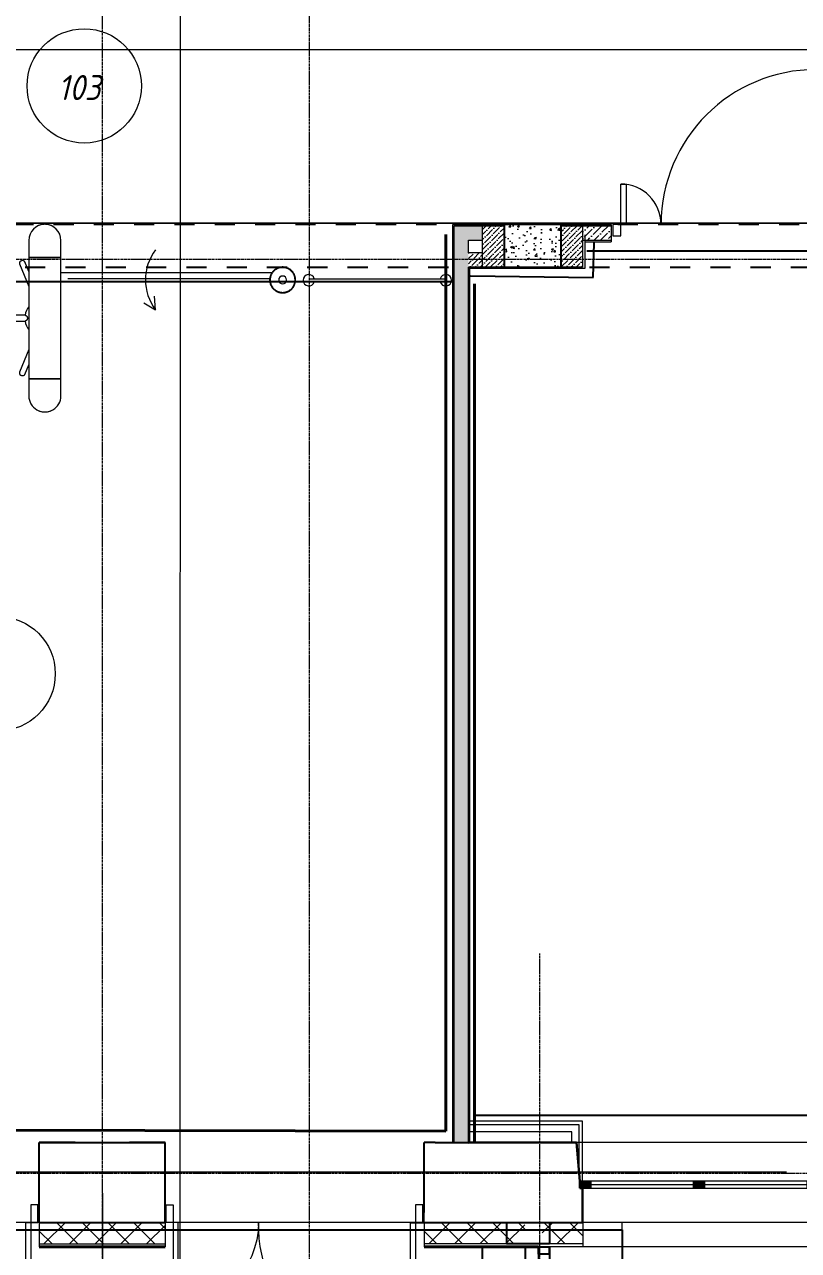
# Model space of a CAD drawing. Header units: millimetres. Extents: x -10178924 to 11692288, y -947381 to 58396.
# Drawn here: x 860237 to 865656, y -922783 to -914198 of the extents above; entities that cross this region are included whole.
import ezdxf
from ezdxf import colors
from ezdxf.entities.mleader import LeaderData, LeaderLine
from ezdxf.math import Vec2, Vec3

# ---------------------------------------------------------------- set-up
doc = ezdxf.new("R2010")
doc.units = ezdxf.units.MM
doc.linetypes.add('короткая штриховая', pattern=[282.222222, 141.111111, -141.111111])
doc.linetypes.add('осевая', pattern=[50.8, 31.75, -6.35, 6.35, -6.35])
for name, color, linetype in [('_надписи канализация', 7, 'Continuous'), ('PDF _Марки помещений', 5, 'Continuous'), ('PDF _Стены краска9010', 7, 'Continuous'), ('ВК_Выноски', 7, 'Continuous'), ('Лестницы _ крыльца.1', 7, 'Continuous'), ('ПОЛЫ', 7, 'Continuous'), ('Стены внутр.1', 7, 'Continuous'), ('Тонкая', 7, 'Continuous')]:
    doc.layers.add(name, color=color, linetype=linetype)
for name, color, linetype, lineweight in [('CAME', 7, 'Continuous', 9), ('PDF _Разрезы', 7, 'Continuous', 9), ('АР_Двери', 250, 'Continuous', 9), ('Оси', 253, 'Continuous', 9), ('Основная ГКЛ', 250, 'Continuous', 9), ('Отделка СТЕН', 6, 'Continuous', 13), ('Охранная сигнализация', 7, 'Continuous', 9), ('Перегородки пеноблок', 40, 'Continuous', 9), ('Перегородки_ГКЛ', 20, 'Continuous', 9), ('Размеры осевые', 153, 'Continuous', 9), ('Стены.1', 7, 'Continuous', 25), ('Штрих', 7, 'Continuous', 13), ('ШТРИХОВКА', 252, 'Continuous', 15)]:
    doc.layers.add(name, color=color, linetype=linetype, lineweight=lineweight)
doc.layers.add('PDF _Стены отделка', color=7, linetype='Continuous', true_color=0xb505c2)
doc.styles.add('ISOCPEUR', font='isocpeui.ttf', dxfattribs={"width": 0.9})
doc.linetypes.add('зигзаг', pattern='A,0.00254,-5.08,[131,ltypeshp.shx,S=5.08,R=0,X=-5.08,Y=0],-10.16,[131,ltypeshp.shx,S=5.08,R=180,X=5.08,Y=0],-5.08', length=20.32254)
pattern_1 = [(50, (-27015.96, 127632.76), (143.45204, -12.55043), [15, -165]), (355, (-27015.96, 127632.76), (-27.75027, 150.43843), [12, -132]), (100.451444, (-27004, 127631.72), (115.70177, 137.888), [12.74804, -140.22842]), (46.1842, (-27015.96, 127672.76), (213.44827, -33.10386), [22.5, -247.5]), (96.63564, (-26998.17, 127670), (186.9324, 194.82372), [19.12207, -210.34275]), (351.18416, (-27015.96, 127672.76), (186.9324, 194.82372), [18, -198]), (21, (-26995.96, 127662.76), (119.38141, -80.52378), [15, -165]), (326, (-26995.96, 127662.76), (48.66307, 145.03001), [12, -132]), (71.451445, (-26986.01, 127656.05), (168.04448, 64.50623), [12.74804, -140.22842]), (37.5, (-27015.96, 127632.764), (2.431971, 66.578771), [0, -130.4, 0, -134, 0, -132.5]), (7.5, (-27015.96, 127632.764), (52.613907, 78.882342), [0, -76.4, 0, -127.4, 0, -50.5]), (327.5, (-27060.56, 127632.764), (106.764487, -4.510974), [0, -50, 0, -156, 0, -207]), (317.5, (-27080.56, 127632.76), (116.637234, 20.020996), [0, -65, 0, -103.6, 0, -147])]
pattern_2 = [(45, (142968.72, -47941.48), (-89.80256, 89.80256), []), (135, (142968.72, -47941.48), (-89.80256, -89.80256), [])]
pattern_3 = [(45, (-27015.958, 127632.764), (13.258252, 48.6135912), [62.5, -12.5, 0, -12.5])]

# ---------------------------------------------------------------- blocks, each defined once
blk = doc.blocks.new('_None')
blk = doc.blocks.new('Двустворчатое Окно 22')
at = {"layer": 'Стены.1', "linetype": 'Continuous', "lineweight": 0}
for points in [[(-835, 0), (-835, -50), (-755, -50), (-755, 0)], [(0, -50), (0, 0), (-40, 0), (-40, -50)], [(0, 0), (0, -50), (40, -50), (40, 0)], [(835, -50), (835, 0), (755, 0), (755, -50)]]:
    blk.add_hatch(color=256, dxfattribs=at).paths.add_polyline_path(points)
at = {"layer": 'Стены.1', "linetype": 'Continuous', "lineweight": 5}
for p, q in [((-858.6, 270), (858.6, 270)), ((-755, 0), (-40, 0)), ((40, 0), (755, 0)), ((-755, -25), (-40, -25)), ((-40, -50), (-755, -50)), ((40, -25), (755, -25)), ((755, -50), (40, -50)), ((-815, -290), (815, -290))]:
    blk.add_line(p, q, dxfattribs=at)
at = {"layer": 'Стены.1', "linetype": 'Continuous', "lineweight": 30}
for p, q in [((-835, 0), (-858.6, 270)), ((835, 0), (858.6, 270)), ((-835, -50), (-835, 0)), ((-835, -50), (-835, 0)), ((835, -50), (835, 0)), ((835, -50), (835, 0)), ((-815, -50), (-835, -50)), ((-815, -50), (-835, -50)), ((-815, -290), (-815, -50)), ((815, -50), (835, -50)), ((815, -50), (835, -50)), ((815, -290), (815, -50))]:
    blk.add_line(p, q, dxfattribs=at)
at = {"layer": 'Стены.1', "linetype": 'Continuous', "lineweight": 20}
for p, q in [((-835, 0), (-755, 0)), ((-755, 0), (-755, -50)), ((-40, -50), (-40, 0)), ((-40, 0), (0, 0)), ((0, 0), (40, 0)), ((40, 0), (40, -50)), ((755, -50), (755, 0)), ((755, 0), (835, 0)), ((-755, -50), (-835, -50)), ((0, -50), (-40, -50)), ((40, -50), (0, -50)), ((835, -50), (755, -50))]:
    blk.add_line(p, q, dxfattribs=at)
blk = doc.blocks.new('came_turniket_kalitka_avtomaticheskaya - со створкой из закаленного стекла 600 мм-2648409-1 этаж')
at = {"layer": 'CAME', "flags": 128}
for points in [[(90.8, 0), (90.7, 3.6), (90.5, 7.3), (90.2, 10.9), (89.7, 14.5), (89, 18), (88.2, 21.6), (87.3, 25.1), (86.2, 28.6), (85, 32), (83.7, 35.4), (82.2, 38.7), (80.6, 41.9), (78.8, 45.1), (76.9, 48.2), (75, 51.3), (72.8, 54.2), (70.6, 57.1), (68.3, 59.9), (65.8, 62.6), (63.3, 65.2), (60.6, 67.6), (57.9, 70), (55, 72.3), (52.1, 74.4), (49.1, 76.4), (46, 78.3), (42.8, 80.1), (39.6, 81.7), (36.3, 83.3), (32.9, 84.6), (29.5, 85.9), (26, 87), (22.5, 88), (19, 88.8), (15.4, 89.5), (11.8, 90), (8.2, 90.4), (4.6, 90.7), (1, 90.8), (-2.7, 90.8), (-6.3, 90.6), (-9.9, 90.3), (-13.5, 89.8), (-17.1, 89.2), (-20.6, 88.4), (-24.2, 87.5), (-27.6, 86.5), (-31.1, 85.3), (-34.5, 84), (-37.8, 82.6), (-41.1, 81), (-44.3, 79.3), (-47.4, 77.5), (-50.5, 75.5), (-53.4, 73.4), (-56.3, 71.2), (-59.1, 68.9), (-61.9, 66.5), (-64.5, 64), (-67, 61.3), (-69.4, 58.6), (-71.7, 55.8), (-73.8, 52.9), (-75.9, 49.9), (-77.8, 46.8), (-79.6, 43.7), (-81.3, 40.4), (-82.9, 37.2), (-84.3, 33.8), (-85.6, 30.4), (-86.7, 27), (-87.7, 23.5), (-88.6, 20), (-89.3, 16.4), (-89.9, 12.8), (-90.4, 9.2), (-90.6, 5.6), (-90.8, 2), (-90.8, 0)], [(87, 0), (86.9, 3.5), (86.7, 7), (86.4, 10.4), (85.9, 13.9), (85.3, 17.3), (84.5, 20.7), (83.6, 24), (82.6, 27.4), (81.4, 30.6), (80.1, 33.9), (78.7, 37.1), (77.2, 40.2), (75.5, 43.2), (73.7, 46.2), (71.8, 49.1), (69.8, 52), (67.6, 54.7), (65.4, 57.4), (63.1, 59.9), (60.6, 62.4), (58.1, 64.8), (55.4, 67.1), (52.7, 69.2), (49.9, 71.3), (47, 73.2), (44, 75), (41, 76.7), (37.9, 78.3), (34.7, 79.8), (31.5, 81.1), (28.3, 82.3), (24.9, 83.3), (21.6, 84.3), (18.2, 85.1), (14.8, 85.7), (11.3, 86.3), (7.9, 86.6), (4.4, 86.9), (0.9, 87), (-2.5, 87), (-6, 86.8), (-9.5, 86.5), (-12.9, 86), (-16.4, 85.4), (-19.8, 84.7), (-23.1, 83.9), (-26.5, 82.9), (-29.8, 81.7), (-33, 80.5), (-36.2, 79.1), (-39.3, 77.6), (-42.4, 76), (-45.4, 74.2), (-48.3, 72.3), (-51.2, 70.3), (-54, 68.2), (-56.7, 66), (-59.3, 63.7), (-61.8, 61.3), (-64.2, 58.8), (-66.5, 56.2), (-68.6, 53.5), (-70.7, 50.7), (-72.7, 47.8), (-74.5, 44.8), (-76.3, 41.8), (-77.9, 38.7), (-79.4, 35.6), (-80.7, 32.4), (-82, 29.1), (-83.1, 25.8), (-84, 22.5), (-84.9, 19.1), (-85.6, 15.7), (-86.1, 12.3), (-86.6, 8.8), (-86.8, 5.4), (-87, 1.9), (-87, 0)], [(-90.8, 0), (-90.7, -3.6), (-90.5, -7.3), (-90.2, -10.9), (-89.7, -14.5), (-89, -18), (-88.2, -21.6), (-87.3, -25.1), (-86.2, -28.6), (-85, -32), (-83.7, -35.4), (-82.2, -38.7), (-80.6, -41.9), (-78.8, -45.1), (-76.9, -48.2), (-75, -51.3), (-72.8, -54.2), (-70.6, -57.1), (-68.3, -59.9), (-65.8, -62.6), (-63.3, -65.2), (-60.6, -67.6), (-57.9, -70), (-55, -72.3), (-52.1, -74.4), (-49.1, -76.4), (-46, -78.3), (-42.8, -80.1), (-39.6, -81.7), (-36.3, -83.3), (-32.9, -84.6), (-29.5, -85.9), (-26, -87), (-22.5, -88), (-19, -88.8), (-15.4, -89.5), (-11.8, -90), (-8.2, -90.4), (-4.6, -90.7), (-1, -90.8), (2.7, -90.8), (6.3, -90.6), (9.9, -90.3), (13.5, -89.8), (17.1, -89.2), (20.6, -88.4), (24.2, -87.5), (27.6, -86.5), (31.1, -85.3), (34.5, -84), (37.8, -82.6), (41.1, -81), (44.3, -79.3), (47.4, -77.5), (50.5, -75.5), (53.4, -73.4), (56.3, -71.2), (59.1, -68.9), (61.9, -66.5), (64.5, -64), (67, -61.3), (69.4, -58.6), (71.7, -55.8), (73.8, -52.9), (75.9, -49.9), (77.8, -46.8), (79.6, -43.7), (81.3, -40.4), (82.9, -37.2), (84.3, -33.8), (85.6, -30.4), (86.7, -27), (87.7, -23.5), (88.6, -20), (89.3, -16.4), (89.9, -12.8), (90.4, -9.2), (90.6, -5.6), (90.8, -2), (90.8, 0)], [(-87, 0), (-86.9, -3.5), (-86.7, -7), (-86.4, -10.4), (-85.9, -13.9), (-85.3, -17.3), (-84.5, -20.7), (-83.6, -24), (-82.6, -27.4), (-81.4, -30.6), (-80.1, -33.9), (-78.7, -37.1), (-77.2, -40.2), (-75.5, -43.2), (-73.7, -46.2), (-71.8, -49.1), (-69.8, -52), (-67.6, -54.7), (-65.4, -57.4), (-63.1, -59.9), (-60.6, -62.4), (-58.1, -64.8), (-55.4, -67.1), (-52.7, -69.2), (-49.9, -71.3), (-47, -73.2), (-44, -75), (-41, -76.7), (-37.9, -78.3), (-34.7, -79.8), (-31.5, -81.1), (-28.3, -82.3), (-24.9, -83.3), (-21.6, -84.3), (-18.2, -85.1), (-14.8, -85.7), (-11.3, -86.3), (-7.9, -86.6), (-4.4, -86.9), (-0.9, -87), (2.5, -87), (6, -86.8), (9.5, -86.5), (12.9, -86), (16.4, -85.4), (19.8, -84.7), (23.1, -83.9), (26.5, -82.9), (29.8, -81.7), (33, -80.5), (36.2, -79.1), (39.3, -77.6), (42.4, -76), (45.4, -74.2), (48.3, -72.3), (51.2, -70.3), (54, -68.2), (56.7, -66), (59.3, -63.7), (61.8, -61.3), (64.2, -58.8), (66.5, -56.2), (68.6, -53.5), (70.7, -50.7), (72.7, -47.8), (74.5, -44.8), (76.3, -41.8), (77.9, -38.7), (79.4, -35.6), (80.7, -32.4), (82, -29.1), (83.1, -25.8), (84, -22.5), (84.9, -19.1), (85.6, -15.7), (86.1, -12.3), (86.6, -8.8), (86.8, -5.4), (87, -1.9), (87, 0)]]:
    blk.add_lwpolyline(points, dxfattribs=at)
at = {"layer": 'CAME'}
for radius, start, end in [(87, 150, 150.89946), (87, 150, 150.89946), (27.5, 0, 180), (27.5, 180, 0), (87, 330, 330.89946), (87, 330, 330.89946)]:
    blk.add_arc((0, 0), radius, start, end, dxfattribs=at)
blk = doc.blocks.new('Doors_Security_Tiso_Tripod_Turnstile_GALAXY-M - Galaxy-M-5753489-1 этаж')
at = {"layer": 'Охранная сигнализация'}
for p, q in [((-40, 649), (-40, 649.6)), ((40, 649), (40, 649.6)), ((-112.5, 544.5), (-112.5, 424)), ((112.5, 424), (112.5, 544.5)), ((112.5, 424), (-112.5, 424)), ((-112.5, 424), (-112.5, -424)), ((-112.5, 424), (112.5, 424)), ((112.5, -424), (112.5, 424)), ((140.3, 394.3), (112.5, 326.3)), ((112.5, 220.5), (177.3, 379.2)), ((632.5, 20), (137.8, 20)), ((632.5, 20), (632.5, 0)), ((137.8, -20), (632.5, -20)), ((632.5, 0), (632.5, -20)), ((177.3, -379.2), (112.5, -220.5)), ((112.5, -326.3), (140.3, -394.3)), ((-112.5, -424), (112.5, -424)), ((112.5, -424), (-112.5, -424)), ((-112.5, -424), (-112.5, -544.5)), ((112.5, -544.5), (112.5, -424))]:
    blk.add_line(p, q, dxfattribs=at)
for centre, start, end in [((0, 544.5), 360, 180), ((0, 544.5), 106.93363, 110.8275), ((0, 544.5), 90, 103.36349), ((0, 544.5), 76.63651, 90), ((0, 544.5), 69.1725, 73.06637), ((0, -544.5), 180, 360), ((0, -544.5), 249.1725, 253.06637), ((0, -544.5), 256.63651, 270), ((0, -544.5), 270, 283.36349), ((0, -544.5), 286.93363, 290.8275)]:
    blk.add_arc(centre, 112.5, start, end, dxfattribs=at)
for centre, major_axis, ratio, start_param, end_param in [((158.8, 386.8), (-18.5, 7.6), 0.75, 5.895589, 6.399512), ((158.8, 386.8), (-18.5, 7.6), 0.75, 3.015795, 5.895589), ((69.4, 0), (0, 100), 0.707107, 4.913576, 5.625162), ((69.4, 0), (0, 100), 0.707107, 3.799733, 4.511202), ((158.8, -386.8), (18.5, 7.6), 0.75, 3.014232, 3.529189), ((158.8, -386.8), (18.5, 7.6), 0.75, 3.529189, 6.408983)]:
    blk.add_ellipse(centre, major_axis=major_axis, ratio=ratio, start_param=start_param, end_param=end_param, dxfattribs=at)
for points, knots in [([(122.3, 0), (122.3, 1), (122.4, 2.5), (122.7, 4.4), (123, 6.3), (123.5, 8.1), (124.2, 9.8), (124.9, 11.3), (125.7, 12.8), (126.7, 14), (127.4, 14.9), (128.2, 15.7), (129, 16.5), (129.9, 17.1), (131.1, 17.9), (132.6, 18.7), (135.2, 19.6), (137.2, 19.9), (138.6, 20)], [0, 0, 0, 0, 0.083333, 0.125, 0.166667, 0.25, 0.291667, 0.333333, 0.416667, 0.458333, 0.5, 0.541667, 0.583333, 0.625, 0.666667, 0.75, 0.833333, 1, 1, 1, 1]), ([(138.6, -20), (137.2, -19.9), (135.2, -19.6), (132.6, -18.7), (131.1, -17.9), (129.9, -17.1), (129, -16.5), (128.2, -15.7), (127.4, -14.9), (126.7, -14), (125.7, -12.8), (124.9, -11.3), (124.2, -9.8), (123.5, -8.1), (123, -6.3), (122.7, -4.4), (122.4, -2.5), (122.3, -1), (122.3, 0)], [0, 0, 0, 0, 0.166667, 0.25, 0.333333, 0.375, 0.416667, 0.458333, 0.5, 0.541667, 0.583333, 0.666667, 0.708333, 0.75, 0.833333, 0.875, 0.916667, 1, 1, 1, 1])]:
    blk.add_open_spline(points, degree=3, knots=knots, dxfattribs=at)
blk = doc.blocks.new('*U2190')
at = {"layer": 'АР_Двери'}
for points in [[(1746.8, 1100.5), (1711.8, 1100.5), (1711.8, 0), (1746.8, 0)], [(50, 596.3), (85, 596.3), (85, 0), (50, 0)], [(50, 0), (0, 0), (0, -125), (50, -125)], [(1746.8, 0), (1796.8, 0), (1796.8, -125), (1746.8, -125)]]:
    blk.add_lwpolyline(points, close=True, dxfattribs=at)
for centre, radius, start, end in [((1746.8, 0), 1100.5, 90, 180), ((50, 0), 596.3, 0, 90)]:
    blk.add_arc(centre, radius, start, end, dxfattribs=at)
at = {"layer": 'Основная ГКЛ', "ltscale": 5}
for p, q in [((-10, 0), (-10, -125)), ((1806.8, 0), (1806.8, -125))]:
    blk.add_line(p, q, dxfattribs=at)
blk = doc.blocks.new('*U2191')
at = {"layer": 'АР_Двери'}
for points in [[(1744.7, 1056.3), (1709.7, 1056.3), (1709.7, 0), (1744.7, 0)], [(50, 638.4), (85, 638.4), (85, 0), (50, 0)], [(50, 0), (0, 0), (0, -125), (50, -125)], [(1744.7, 0), (1794.7, 0), (1794.7, -125), (1744.7, -125)]]:
    blk.add_lwpolyline(points, close=True, dxfattribs=at)
for centre, radius, start, end in [((1744.7, 0), 1056.3, 90, 180), ((50, 0), 638.4, 0, 90)]:
    blk.add_arc(centre, radius, start, end, dxfattribs=at)
at = {"layer": 'Основная ГКЛ', "ltscale": 5}
for p, q in [((-10, 0), (-10, -125)), ((1804.7, 0), (1804.7, -125))]:
    blk.add_line(p, q, dxfattribs=at)
blk = doc.blocks.new('A$Cad086cf1')
at = {"layer": 'Отделка СТЕН', "true_color": 0x636466, "transparency": 33554687}
h = blk.add_hatch(dxfattribs=at)
h.set_pattern_fill('ANSI37', color=251, scale=40)
h.set_pattern_definition(pattern_2)
h.paths.add_polyline_path([(28913.62, -31245.628), (28763.62, -31245.628), (28768.135, -31868.119), (29047.748, -31868.119), (29047.748, -31718.119), (28917.053, -31718.119)])
h.paths.add_polyline_path([(31814.602, -31718.119), (30632.748, -31718.119), (30632.748, -31868.119), (31814.602, -31868.119)])
h.paths.add_polyline_path([(34633.971, -31718.119), (33473.725, -31718.119), (33473.725, -31868.119), (34633.971, -31868.119)])
h.paths.add_polyline_path([(36472.722, -30026.036), (36768.725, -30026.036), (36768.725, -29876.036), (36322.722, -29876.036), (36322.722, -31718.119), (36063.971, -31718.119), (36063.971, -31868.119), (36263.725, -31868.119), (36472.722, -31868.119)])
h.paths.add_polyline_path([(37824.962, -29876.036), (36768.725, -29876.036), (36768.725, -30026.036), (37824.962, -30026.036)])
h.paths.add_polyline_path([(39839.962, -29856.036), (39839.962, -29941.036)])
h.paths.add_polyline_path([(40768.725, -29876.036), (39839.962, -29876.036), (39839.962, -30026.036), (40768.725, -30026.036)])
h.paths.add_polyline_path([(41339.962, -29876.036), (40768.725, -29876.036), (40768.725, -30026.036), (41189.962, -30026.036), (41189.962, -31842.839), (41533.462, -31842.839), (41533.462, -31692.839), (41339.962, -31692.839)])
h.paths.add_polyline_path([(44111.441, -31692.839), (42963.462, -31692.839), (42963.462, -31842.839), (44111.441, -31842.839)])
h.paths.add_polyline_path([(46923.75, -31692.839), (45741.441, -31692.839), (45741.441, -31842.839), (46923.75, -31842.839)])
h.paths.add_polyline_path([(49713.011, -31692.839), (48553.75, -31692.839), (48553.75, -31842.839), (49713.011, -31842.839)])
h.paths.add_polyline_path([(52505.423, -31692.839), (51343.011, -31692.839), (51343.011, -31842.839), (52505.423, -31842.839)])
h.paths.add_polyline_path([(61528.75, -31692.839), (54135.423, -31692.839), (54135.423, -31842.839), (61378.75, -31842.839), (61378.75, -33202.411), (61528.75, -33202.411)])
h.paths.add_polyline_path([(61528.75, -34832.411), (61378.75, -34832.411), (61378.75, -36061.222), (61528.75, -36061.222)])
h.paths.add_polyline_path([(61528.75, -37691.222), (61378.75, -37691.222), (61378.75, -38847.364), (61528.75, -38847.364)])
h.paths.add_polyline_path([(61528.75, -40477.364), (61378.75, -40477.364), (61378.75, -48296.478), (60014.672, -48296.478), (60014.672, -48446.478), (61528.75, -48446.478)])
h.paths.add_polyline_path([(58384.672, -48296.478), (57203.37, -48296.478), (57203.37, -48446.478), (58384.672, -48446.478)])
h.paths.add_polyline_path([(55573.37, -48296.478), (54410.646, -48296.478), (54410.646, -48446.478), (55573.37, -48446.478)])
h.paths.add_polyline_path([(52780.646, -48296.478), (51591.18, -48296.478), (51591.18, -48446.478), (52780.646, -48446.478)])
h.paths.add_polyline_path([(49961.18, -48296.478), (48802.194, -48296.478), (48802.194, -48446.478), (49961.18, -48446.478)])
h.paths.add_polyline_path([(47172.194, -48296.478), (45996.225, -48296.478), (45996.225, -48446.478), (47172.194, -48446.478)])
h.paths.add_polyline_path([(44366.225, -48296.478), (43186.891, -48296.478), (43186.891, -48446.478), (44366.225, -48446.478)])
h.paths.add_polyline_path([(41563.725, -48296.478), (40380.082, -48296.478), (40380.082, -48446.478), (41563.725, -48446.478)])
h.paths.add_polyline_path([(38750.082, -48296.478), (37571.3, -48296.478), (37571.3, -48446.478), (38750.082, -48446.478)])
h.paths.add_polyline_path([(35941.3, -48296.478), (34777.772, -48296.478), (34777.772, -48446.478), (35941.3, -48446.478)])
h.paths.add_polyline_path([(33147.772, -48296.478), (31992.902, -48296.478), (31992.902, -48446.478), (33147.772, -48446.478)])
h.paths.add_polyline_path([(30363.725, -48296.478), (30080.699, -48296.478), (30080.699, -48446.478), (30363.725, -48446.478)])
h = blk.add_hatch(dxfattribs=at)
h.set_pattern_fill('ANSI37', color=251, scale=40)
h.set_pattern_definition(pattern_2)
h.paths.add_polyline_path([(24743.725, -48296.478), (24064.487, -48296.478), (24064.487, -48446.478), (24743.725, -48446.478)])
h.paths.add_polyline_path([(27438.725, -48296.478), (26558.725, -48296.478), (26558.725, -48446.478), (27438.725, -48446.478)])
h.paths.add_polyline_path([(29957.931, -48296.478), (29253.725, -48296.478), (29253.725, -48446.478), (29957.931, -48446.478)])
at = {"layer": 'Перегородки пеноблок', "true_color": 0x636466, "transparency": 33554687}
h = blk.add_hatch(dxfattribs=at)
h.set_pattern_fill('ANSI36', color=251, scale=10)
h.set_pattern_definition([(45, (-50692.04, -56668.855), (16.83798, 61.739261), [79.375, -15.875, 0, -15.875])])
h.paths.add_polyline_path([(29662.735, -41316.478), (29463.725, -41316.478), (29463.725, -47736.478), (29563.725, -47736.478), (29563.725, -42114.842), (29563.725, -42024.842), (29563.725, -41416.478), (29662.735, -41416.478)])
h = blk.add_hatch(dxfattribs=at)
h.set_pattern_fill('ANSI36', color=251, scale=10)
h.set_pattern_definition([(45, (-89053.19, -59912.508), (16.83798, 61.739261), [79.375, -15.875, 0, -15.875])])
h.paths.add_polyline_path([(30562.735, -41416.478), (30562.735, -41316.478), (30362.735, -41316.478), (30362.735, -41416.478)])
at = {"layer": 'ПОЛЫ', "lineweight": 0, "ltscale": 100, "true_color": 0x636466, "transparency": 33554687}
h = blk.add_hatch(dxfattribs=at)
h.set_pattern_fill('AR-CONC', color=251, scale=20)
h.set_pattern_definition(pattern_1)
h.paths.add_polyline_path([(30212.735, -41306.478), (29812.735, -41306.478), (29812.735, -41606.478), (30212.735, -41606.478)])
h = blk.add_hatch(dxfattribs=at)
h.set_pattern_fill('AR-CONC', color=251, scale=20)
h.set_pattern_definition(pattern_1)
h.paths.add_polyline_path([(30212.735, -41306.478), (29812.735, -41306.478), (29812.735, -41606.478), (30212.735, -41606.478)])
at = {"layer": 'Штрих', "lineweight": 0, "ltscale": 100, "true_color": 0x636466, "transparency": 33554687}
h = blk.add_hatch(dxfattribs=at)
h.set_pattern_fill('ANSI36', color=251, scale=200)
h.set_pattern_definition(pattern_3)
h.paths.add_polyline_path([(29812.735, -41316.478), (29662.735, -41316.478), (29662.735, -41506.478), (29563.725, -41506.478), (29563.725, -41606.478), (29812.735, -41606.478)])
h = blk.add_hatch(dxfattribs=at)
h.set_pattern_fill('ANSI36', color=251, scale=200)
h.set_pattern_definition(pattern_3)
h.paths.add_polyline_path([(29812.735, -41316.478), (29662.735, -41316.478), (29662.735, -41506.478), (29563.725, -41506.478), (29563.725, -41606.478), (29812.735, -41606.478)])
h = blk.add_hatch(dxfattribs=at)
h.set_pattern_fill('ANSI36', color=251, scale=200)
h.set_pattern_definition(pattern_3)
h.paths.add_polyline_path([(30212.735, -41606.478), (30362.735, -41606.478), (30362.735, -41316.478), (30212.735, -41316.478)])
h = blk.add_hatch(dxfattribs=at)
h.set_pattern_fill('ANSI36', color=251, scale=200)
h.set_pattern_definition(pattern_3)
h.paths.add_polyline_path([(30212.735, -41606.478), (30362.735, -41606.478), (30362.735, -41316.478), (30212.735, -41316.478)])
at = {"color": 251, "true_color": 0x636466, "transparency": 33554687}
blk.add_lwpolyline([(30131.617, -48444.646), (29831.049, -48444.646), (29831.049, -48296.478), (30131.617, -48296.478)], close=True, dxfattribs=at)
at = {"layer": 'PDF _Марки помещений', "color": 251, "lineweight": 9, "true_color": 0x636466, "transparency": 33554687}
for centre in [(26872.995, -40336.817), (26270.255, -44453.116)]:
    blk.add_circle(centre, 400.063, dxfattribs=at)
at = {"layer": 'PDF _Разрезы', "color": 251, "lineweight": 9, "true_color": 0x636466, "transparency": 33554687}
for points in [[(27545.932, -58816.865), (27550.165, 1479.721)], [(-9446.402, -40081.399), (61916.652, -40081.399)]]:
    blk.add_lwpolyline(points, dxfattribs=at)
at = {"layer": 'PDF _Стены краска9010', "color": 251, "true_color": 0x636466, "transparency": 33554585}
for p, q in [((-411.206, -41306.478), (54327.929, -41287.094)), ((30435.518, -41677.781), (30443.715, -41435.056)), ((30443.715, -41435.056), (30443.715, -41435.056)), ((30393.168, -41492.367), (35533.044, -41493.474)), ((18922.735, -41706.478), (29453.725, -41706.478)), ((29577.878, -41666.949), (30435.518, -41677.781)), ((29605.443, -47544.026), (43250.179, -47545.941))]:
    blk.add_line(p, q, dxfattribs=at)
at = {"layer": 'PDF _Стены отделка', "color": 251, "linetype": 'зигзаг', "lineweight": 40, "ltscale": 0.1, "true_color": 0x636466, "transparency": 33554610}
for p, q in [((29405.723, -41378.225), (29405.723, -47655.388)), ((29405.723, -47655.388), (24477.826, -47645.473)), ((27438.725, -48466.478), (26558.725, -48466.478)), ((26558.725, -48466.478), (26558.725, -48466.478)), ((30054.742, -48466.478), (29253.725, -48466.478)), ((29253.725, -48466.478), (29253.725, -48466.478))]:
    blk.add_line(p, q, dxfattribs=at)
at = {"layer": 'PDF _Стены отделка', "color": 251, "lineweight": 40, "true_color": 0x636466, "transparency": 33554610}
for p in [(29605.029, -47743.731), (29605.029, -41721.837)]:
    blk.add_line(p, (29605.029, -41721.837), dxfattribs=at)
at = {"layer": 'АР_Двери', "color": 251, "true_color": 0x636466, "transparency": 33554687}
for points in [[(30629.313, -41024.103), (30667.277, -41024.103), (30667.277, -41306.902), (30629.313, -41306.902)], [(30629.313, -41306.902), (30575.079, -41306.902), (30575.079, -41386.571), (30629.313, -41386.571)]]:
    blk.add_lwpolyline(points, close=True, dxfattribs=at)
for centre, radius, start, end in [((31996.79, -41306.902), 1084.679, 90, 180), ((30629.313, -41306.902), 282.798, 0, 90)]:
    blk.add_arc(centre, radius, start, end, dxfattribs=at)
at = {"layer": 'Лестницы _ крыльца.1', "color": 251, "linetype": 'Continuous', "true_color": 0x636466, "transparency": 33554687}
for p, q in [((23360.994, -48346.478), (30640.527, -48346.478)), ((30640.527, -48346.478), (30640.527, -56936.52))]:
    blk.add_line(p, q, dxfattribs=at)
blk.add_lwpolyline([(29660.761, -48466.478), (29960.761, -48466.478), (29960.761, -48766.478), (29660.761, -48766.478)], close=True, dxfattribs=at)
at = {"layer": 'Оси', "color": 251, "ltscale": 50, "true_color": 0x636466, "transparency": 33554687}
for p, q in [((21908.622, -47941.478), (31789.702, -47941.478)), ((27000.761, -48091.494), (27000.761, -57162.83))]:
    blk.add_line(p, q, dxfattribs=at)
at = {"layer": 'Основная ГКЛ', "color": 251, "ltscale": 5, "true_color": 0x636466, "transparency": 33554687}
for p, q in [((30362.735, -41306.478), (30362.735, -41431.478)), ((30362.735, -41306.478), (30362.735, -41431.478)), ((30562.596, -41306.902), (30562.596, -41386.571))]:
    blk.add_line(p, q, dxfattribs=at)
at = {"layer": 'Отделка СТЕН', "color": 251, "true_color": 0x636466, "transparency": 33554687}
for p, q in [((26558.725, -48296.478), (26558.725, -48466.478)), ((26558.725, -48296.478), (26558.725, -48466.478)), ((27438.725, -48296.478), (27438.725, -48466.478)), ((27438.725, -48296.478), (27438.725, -48466.478)), ((29253.725, -48296.478), (29253.725, -48466.478)), ((29253.725, -48296.478), (29253.725, -48466.478)), ((30363.725, -48296.478), (30363.725, -48466.478))]:
    blk.add_line(p, q, dxfattribs=at)
for points in [[(39839.962, -29856.036), (41359.962, -29856.036), (41359.962, -31672.839), (61548.75, -31672.839), (61548.75, -48466.478), (29253.725, -48466.478)], [(26558.725, -48446.478), (27438.725, -48446.478)], [(26558.725, -48446.478), (27438.725, -48446.478)], [(26558.725, -48466.478), (27438.725, -48466.478)], [(26558.725, -48466.478), (27438.725, -48466.478)], [(30363.725, -48446.478), (29253.725, -48446.478)]]:
    blk.add_lwpolyline(points, dxfattribs=at)
at = {"layer": 'Охранная сигнализация', "color": 251, "true_color": 0x636466, "transparency": 33554687}
for p, q in [((26710.036, -41423.215), (26712.536, -41423.215)), ((26710.036, -41643.215), (28188.264, -41643.215)), ((26759.432, -41685.613), (28172.624, -41685.613)), ((28172.893, -41705.613), (26759.432, -41705.613)), ((28445.235, -41687.987), (29405.235, -41687.987)), ((29405.235, -41707.987), (28445.235, -41707.987)), ((27290.637, -41856.812), (27372.909, -41904.312)), ((27372.909, -41904.312), (27364.63, -41809.674))]:
    blk.add_line(p, q, dxfattribs=at)
for centre, radius, start, end in [((27647.463, -41694.312), 345.659, 142.5884651, 217.4115349), ((28445.235, -41697.987), 40, 14.4775122, 345.5224878), ((29405.235, -41697.987), 40, 194.4775122, 165.5224878)]:
    blk.add_arc(centre, radius, start, end, dxfattribs=at)
at = {"layer": 'Перегородки пеноблок', "color": 251, "linetype": 'Continuous', "true_color": 0x636466, "transparency": 33554687}
for p, q in [((29453.725, -47736.478), (29453.725, -41306.478)), ((29453.725, -41306.478), (29830.812, -41306.478)), ((29453.725, -41306.478), (29830.812, -41306.478)), ((29463.725, -47736.478), (29463.725, -41316.478)), ((29463.725, -41316.478), (29812.735, -41316.478)), ((29463.725, -41316.478), (29812.735, -41316.478)), ((30362.735, -41306.478), (30362.735, -41606.478)), ((30362.735, -41306.478), (30362.735, -41606.478)), ((30562.735, -41316.478), (30562.735, -41428.692)), ((29563.725, -41416.478), (29662.735, -41416.478)), ((29563.725, -41416.478), (29662.735, -41416.478)), ((30377.735, -41379.928), (30377.735, -41616.478)), ((30377.735, -41428.692), (30377.735, -41616.478)), ((29563.725, -42114.842), (29563.725, -42114.842))]:
    blk.add_line(p, q, dxfattribs=at)
at = {"layer": 'Перегородки пеноблок', "color": 251, "true_color": 0x636466, "transparency": 33554687}
for p, q in [((29830.812, -41306.478), (30362.735, -41306.478)), ((29830.812, -41306.478), (30562.735, -41306.478)), ((30212.735, -41316.478), (30362.735, -41316.478)), ((30212.735, -41316.478), (30562.735, -41316.478)), ((29563.725, -41506.478), (29563.725, -41416.478)), ((29563.725, -41506.478), (29563.725, -41416.478)), ((30362.735, -41416.478), (30562.735, -41416.478)), ((30377.735, -41428.692), (30562.735, -41428.692)), ((29563.725, -42114.842), (29563.725, -41606.478))]:
    blk.add_line(p, q, dxfattribs=at)
at = {"layer": 'Перегородки пеноблок', "color": 251, "linetype": 'Continuous', "true_color": 0x636466, "transparency": 33554687}
blk.add_lwpolyline([(29662.735, -41606.478), (29662.735, -41316.478)], dxfattribs=at)
blk.add_lwpolyline([(29662.735, -41606.478), (29662.735, -41316.478)], dxfattribs=at)
at = {"layer": 'Перегородки пеноблок', "color": 251, "linetype": 'Continuous', "true_color": 0x636466, "transparency": 33554687, "flags": 128}
for points in [[(29662.735, -41506.478), (29563.725, -41506.478)], [(29662.735, -41506.478), (29563.725, -41506.478)], [(30362.735, -41606.478), (29563.725, -41606.478)], [(30362.735, -41606.478), (29563.725, -41606.478)], [(29573.725, -47736.478), (29573.725, -41616.478)], [(30377.735, -41616.478), (29573.725, -41616.478)], [(30377.735, -41616.478), (29573.725, -41616.478)], [(29563.725, -47736.478), (29563.725, -42114.842)]]:
    blk.add_lwpolyline(points, dxfattribs=at)
at = {"layer": 'Перегородки_ГКЛ', "color": 251, "ltscale": 0.1, "true_color": 0x636466, "transparency": 33554687}
for p, q in [((30362.902, -47586.478), (29573.725, -47586.478)), ((30337.902, -47611.478), (29573.725, -47611.478)), ((30337.902, -47949.328), (30337.902, -47611.478)), ((30362.902, -48086.478), (30362.902, -47586.478)), ((30287.902, -47661.478), (29573.725, -47661.478)), ((30287.902, -47736.478), (30287.902, -47661.478))]:
    blk.add_line(p, q, dxfattribs=at)
at = {"layer": 'Размеры осевые', "color": 251, "linetype": 'осевая', "ltscale": 0.5, "true_color": 0x636466, "transparency": 33554687}
for p, q in [((27000, -52200), (27000, 1500)), ((28450, -58512.867), (28450, -4812.867)), ((-9750, -41550), (62308.109, -41550)), ((30062.087, -58512.867), (30062.087, -46412.867)), ((-9750, -47950), (62308.109, -47950))]:
    blk.add_line(p, q, dxfattribs=at)
at = {"layer": 'Стены внутр.1', "color": 251, "linetype": 'короткая штриховая', "true_color": 0x636466, "transparency": 33554687, "flags": 128}
for points in [[(43732.649, -41306.478), (17662.735, -41306.478)], [(10372.735, -41606.478), (43732.649, -41606.478)]]:
    blk.add_lwpolyline(points, dxfattribs=at)
at = {"layer": 'Стены.1', "color": 251, "linetype": 'Continuous', "true_color": 0x636466, "transparency": 33554687}
for p, q in [((26558.725, -48226.478), (26558.725, -47736.478)), ((26558.725, -48226.478), (26558.725, -47736.478)), ((26810.609, -47736.478), (27190.609, -47736.478)), ((26810.609, -47736.478), (27190.609, -47736.478)), ((26812.493, -47736.478), (27192.493, -47736.478)), ((26812.493, -47736.478), (27192.493, -47736.478)), ((27438.725, -48226.478), (27438.725, -47736.478)), ((27438.725, -48226.478), (27438.725, -47736.478)), ((29253.725, -48226.478), (29253.725, -47736.478)), ((29253.725, -48226.478), (29253.725, -47736.478)), ((29331.485, -47736.478), (29561.485, -47737.094)), ((29333.369, -47736.478), (30321.164, -47736.478)), ((30342.902, -48006.478), (30319.28, -47736.478)), ((30342.902, -48056.478), (30342.902, -48006.478)), ((30362.902, -48056.478), (30342.902, -48056.478)), ((30362.902, -48296.478), (30362.902, -48056.478)), ((26558.725, -48296.478), (26558.725, -48226.478)), ((26558.725, -48296.478), (26558.725, -48226.478)), ((27438.725, -48296.478), (27438.725, -48226.478)), ((27438.725, -48296.478), (27438.725, -48226.478))]:
    blk.add_line(p, q, dxfattribs=at)
at = {"layer": 'Стены.1', "color": 251, "linetype": 'Continuous', "true_color": 0x636466, "transparency": 33554687, "flags": 128}
blk.add_lwpolyline([(29812.735, -41606.478), (30212.735, -41606.478), (30212.735, -41306.478), (29812.735, -41306.478)], close=True, dxfattribs=at)
blk.add_lwpolyline([(29812.735, -41606.478), (30212.735, -41606.478), (30212.735, -41306.478), (29812.735, -41306.478)], close=True, dxfattribs=at)
for points in [[(26810.609, -47736.478), (26558.725, -47736.478)], [(26810.609, -47736.478), (26558.725, -47736.478)], [(27438.725, -47736.478), (27190.609, -47736.478)], [(27438.725, -47736.478), (27190.609, -47736.478)], [(27440.609, -47736.478), (27192.493, -47736.478)], [(29331.485, -47736.478), (29253.725, -47736.478)], [(29331.485, -47736.478), (29253.725, -47736.478)], [(30319.28, -47736.478), (29561.486, -47736.478)], [(26558.725, -48296.478), (27438.725, -48296.478)], [(26558.725, -48296.478), (27438.725, -48296.478)], [(29155.16, -48296.478), (30349.786, -48296.478)], [(29253.725, -48296.478), (30362.902, -48296.478)]]:
    blk.add_lwpolyline(points, dxfattribs=at)
at = {"layer": 'Стены.1', "color": 251, "linetype": 'Continuous', "true_color": 0x636466, "transparency": 33554687}
for points in [[(26558.725, -47736.478), (27438.725, -47736.478)], [(26558.725, -47736.478), (27438.725, -47736.478)], [(26560.609, -47736.478), (27440.609, -47736.478)]]:
    blk.add_lwpolyline(points, dxfattribs=at)
at = {"layer": 'Тонкая', "color": 251, "true_color": 0x636466, "transparency": 33554687}
for points in [[(30129.742, -48517.278), (30054.742, -48517.278), (30054.742, -48466.478), (30129.742, -48466.478)], [(30131.626, -49666.478), (30056.626, -49666.478), (30056.626, -48466.478), (30131.626, -48466.478)]]:
    blk.add_lwpolyline(points, close=True, dxfattribs=at)
at = {"layer": 'ШТРИХОВКА', "color": 251, "lineweight": 9, "true_color": 0x636466, "transparency": 33554687}
blk.add_lwpolyline([(23360.994, -48346.478), (30640.499, -48346.478), (30640.499, -48296.478), (23360.994, -48296.478)], close=True, dxfattribs=at)
at = {"color": 251, "linetype": 'ByBlock', "true_color": 0x636466, "transparency": 33554687, "rotation": 180}
blk.add_blockref('*U2191', (26548.725, -48296.478), dxfattribs=at)
at = {"color": 251, "linetype": 'ByBlock', "true_color": 0x636466, "transparency": 33554687, "xscale": -1, "rotation": 180}
blk.add_blockref('*U2190', (27446.941, -48296.478), dxfattribs=at)
at = {"layer": 'Охранная сигнализация', "color": 251, "true_color": 0x636466, "transparency": 33554687, "rotation": 180}
for name, p in [('Doors_Security_Tiso_Tripod_Turnstile_GALAXY-M - Galaxy-M-5753489-1 этаж', (26597.536, -41963.151)), ('came_turniket_kalitka_avtomaticheskaya - со створкой из закаленного стекла 600 мм-2648409-1 этаж', (28262.235, -41695.613))]:
    blk.add_blockref(name, p, dxfattribs=at)
at = {"layer": 'Стены.1', "color": 251, "linetype": 'Continuous', "true_color": 0x636466, "transparency": 33554687, "xscale": -1, "zscale": 1000}
blk.add_blockref('Двустворчатое Окно 22', (31177.902, -48006.478), dxfattribs=at)
at = {"layer": 'PDF _Марки помещений', "color": 251, "lineweight": 9, "true_color": 0x636466, "transparency": 33554687, "insert": (26689.895, -40435.794), "char_height": 175, "attachment_point": 7, "style": 'ISOCPEUR'}
blk.add_mtext('103', dxfattribs=at)

msp = doc.modelspace()

# ---------------------------------------------------------------- block references
msp.add_blockref('A$Cad086cf1', (833781.5, -874290.7))

# ---------------------------------------------------------------- leaders
at = {"layer": '_надписи канализация', "lineweight": -2}
ml = msp.add_multileader_mtext('Standard', dxfattribs=at)
ml.set_content('\\A1;Приямок{\\Fisocp3|c204; }800{\\fArial|b0|i0|c204|p34;х}800х800(h)\\P{\\fArial|b0|i0|c204|p34;с\\Fisocp3|c204; }насосом дренажным {\\A0; \\H0.91667x;ГНОМ 10-10Г\\A1;\\H1.09091x; \\PN=1,1 кВт \\P (1 раб)\\Fisocp3|c204; \\fISOCPEUR|b0|i0|c204|p34;(закрыть рифленым железом)}', color=256, style='ISOCPEUR')
ml.set_leader_properties(lineweight=13)
ml.set_arrow_properties(name='NONE')
ml.build(insert=Vec2(0, 0))
ml.multileader.update_dxf_attribs({"text_left_attachment_type": 6, "text_right_attachment_type": 6, "dogleg_length": 100, "arrow_head_size": 300, "scale": 100})
ctx = ml.context
ctx.base_point, ctx.scale, ctx.char_height, ctx.arrow_head_size, ctx.landing_gap_size, ctx.plane_origin = Vec3(740434.3, -912667.1), 100, 250, 300, 0.09, Vec3(743281.2, -913662)
ctx.left_attachment, ctx.right_attachment, ctx.text_align_type = 6, 6, 1
notes = []
notes.append((ctx, [(1, (1, 1, 0), (745889.2, -912667.1), (-1, 0), 100, [(1, [(748693.9, -916333.7)], 0, [])])]))
ctx.mtext.insert, ctx.mtext.width, ctx.mtext.alignment, ctx.mtext.flow_direction = Vec3(742864.1, -912342.1), 6781.384, 2, 5
at = {"layer": 'ВК_Выноски'}
ml = msp.add_multileader_mtext('Standard', dxfattribs=at)
ml.set_content('{\\W0.9;опуск в подвал %%C50 }', color=7, style='ISOCPEUR')
ml.set_leader_properties(color=7, linetype='ByLayer', lineweight=-1)
ml.set_arrow_properties(name='NONE')
ml.build(insert=Vec2(0, 0))
ml.multileader.update_dxf_attribs({"text_left_attachment_type": 6, "text_right_attachment_type": 6, "dogleg_length": 0.36, "arrow_head_size": 300})
ctx = ml.context
ctx.base_point, ctx.char_height, ctx.arrow_head_size, ctx.landing_gap_size, ctx.plane_origin = Vec3(865851.9, -917504), 250, 300, 100, Vec3(880833.6, -943720.1)
ctx.left_attachment, ctx.right_attachment, ctx.text_align_type = 6, 6, 2
notes.append((ctx, [(1, (1, 1, 0), (869042.9, -917504), (-1, 0), 100.4, [(0, [(869578.1, -916022.2)], 0, [])])]))
ctx.mtext.insert, ctx.mtext.width, ctx.mtext.alignment, ctx.mtext.flow_direction = Vec3(868842.5, -917179), 4302.727, 3, 5
ml = msp.add_multileader_mtext('Standard', dxfattribs=at)
ml.set_content('{\\W0.9;опуск с 2эт %%C50 }', color=7, style='ISOCPEUR')
ml.set_leader_properties(color=7, linetype='ByLayer', lineweight=-1)
ml.set_arrow_properties(name='NONE')
ml.build(insert=Vec2(0, 0))
ml.multileader.update_dxf_attribs({"text_left_attachment_type": 6, "text_right_attachment_type": 6, "dogleg_length": 0.36, "arrow_head_size": 300})
ctx = ml.context
ctx.base_point, ctx.char_height, ctx.arrow_head_size, ctx.landing_gap_size, ctx.plane_origin = Vec3(865771.3, -917012.3), 250, 300, 100, Vec3(880287.3, -943228.5)
ctx.left_attachment, ctx.right_attachment, ctx.text_align_type = 6, 6, 2
notes.append((ctx, [(1, (1, 1, 0), (868496.5, -917012.3), (-1, 0), 100.4, [(0, [(868931.3, -916127)], 0, [])])]))
ctx.mtext.insert, ctx.mtext.width, ctx.mtext.alignment, ctx.mtext.flow_direction = Vec3(868296.2, -916687.3), 4302.727, 3, 5
for ctx, leaders in notes:
    for number, flags, end, landing, length, lines in leaders:
        leader = LeaderData()
        leader.index, (leader.has_last_leader_line, leader.has_dogleg_vector, leader.attachment_direction) = number, flags
        leader.last_leader_point, leader.dogleg_vector, leader.dogleg_length = Vec3(end), Vec3(landing), length
        for number, points, colour, breaks in lines:
            line = LeaderLine()
            line.index, line.vertices, line.color, line.breaks = number, Vec3.list(points), colors.encode_raw_color(colour), breaks
            leader.lines.append(line)
        ctx.leaders.append(leader)

doc.saveas('drawing.dxf')
